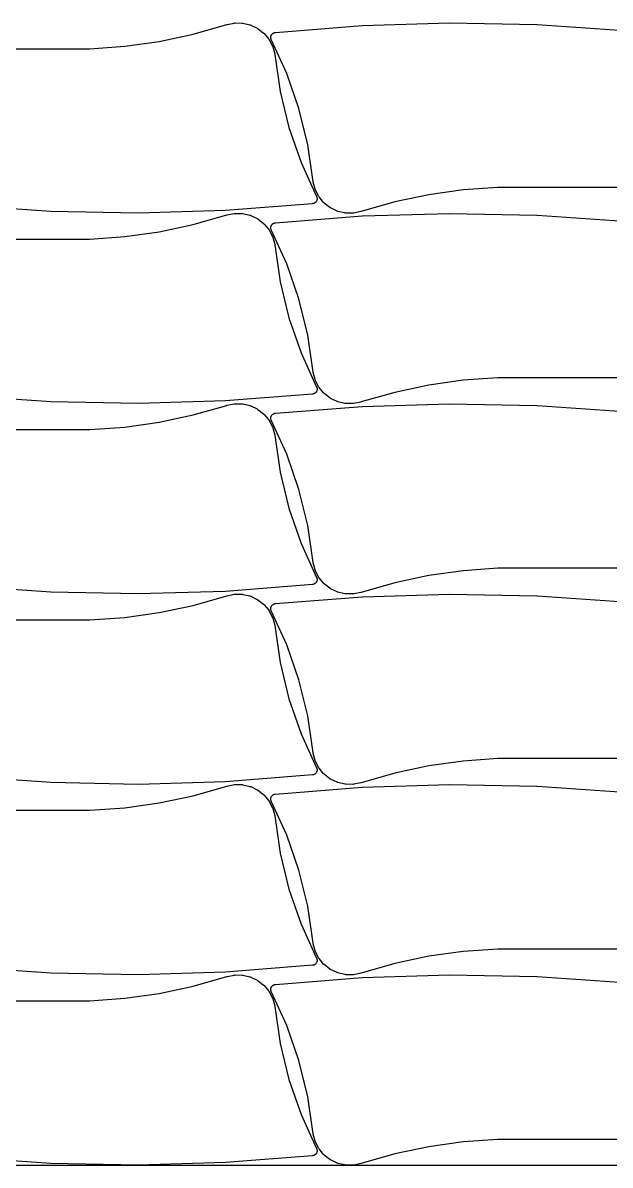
# Model space of a CAD drawing. Header units: metres. Extents: x 0 to 3000, y 0 to 1100.
# Drawn here: x 1537 to 1833, y 0 to 574 of the extents above; entities that cross this region are included whole.
import ezdxf

# ---------------------------------------------------------------- set-up
doc = ezdxf.new("R2010")
doc.units = ezdxf.units.M

msp = doc.modelspace()

# ---------------------------------------------------------------- linework, layer by layer
at = {"color": 7}
msp.add_lwpolyline([(0, 0), (3000, 0), (3000, 1100), (0, 1100), (0, 0)], close=True, dxfattribs=at)
at = {"color": 1}
for points in [[(1501.26, 561.45), (1571.03, 561.45), (1588.51, 562.68), (1605.84, 565.11), (1622.96, 568.74), (1639.88, 573.58), (1639.95, 573.59), (1640.02, 573.61), (1643.57, 574.35), (1643.79, 574.38), (1644, 574.39), (1647.59, 574.34), (1647.8, 574.33), (1648.01, 574.29), (1651.5, 573.48), (1651.71, 573.42), (1651.91, 573.34), (1655.18, 571.78), (1655.37, 571.67), (1655.55, 571.55), (1658.41, 569.32), (1658.57, 569.18), (1658.72, 569.02), (1661.01, 566.26), (1661.13, 566.08), (1661.24, 565.9), (1662.89, 562.71), (1662.97, 562.52), (1663.04, 562.31), (1663.97, 558.81), (1663.97, 558.79), (1663.98, 558.77), (1664, 558.69), (1664.01, 558.62), (1664.01, 558.6), (1664.02, 558.58), (1666.71, 539.96), (1671.12, 521.81), (1677.23, 504.17), (1685.05, 487.05), (1685.08, 486.98), (1685.11, 486.92), (1685.15, 486.8), (1685.22, 486.57), (1685.26, 486.33), (1685.27, 486.21), (1685.29, 485.97), (1685.27, 485.73), (1685.25, 485.61), (1685.21, 485.37), (1685.13, 485.14), (1685.09, 485.03), (1684.99, 484.81), (1684.86, 484.6), (1684.79, 484.5), (1684.63, 484.31), (1684.46, 484.14), (1684.37, 484.06), (1684.18, 483.92), (1683.97, 483.8), (1683.86, 483.74), (1683.64, 483.65), (1683.41, 483.58), (1683.29, 483.55), (1683.24, 483.54), (1683.19, 483.53), (1683.14, 483.52), (1683.09, 483.51), (1683.04, 483.51), (1683, 483.5), (1639.26, 480.05), (1639.16, 480.04), (1595.34, 478.74), (1595.24, 478.74), (1551.4, 479.6), (1551.31, 479.6), (1507.54, 482.61)], [(1846.03, 491.68), (1776.26, 491.68), (1758.78, 490.45), (1741.44, 488.01), (1724.32, 484.38), (1707.41, 479.55), (1707.33, 479.53), (1707.26, 479.51), (1703.71, 478.78), (1703.5, 478.75), (1703.28, 478.74), (1699.7, 478.78), (1699.48, 478.8), (1699.27, 478.84), (1695.78, 479.65), (1695.57, 479.71), (1695.37, 479.79), (1692.1, 481.35), (1691.91, 481.45), (1691.73, 481.58), (1688.87, 483.81), (1688.71, 483.95), (1688.56, 484.11), (1686.28, 486.87), (1686.15, 487.04), (1686.04, 487.23), (1684.4, 490.41), (1684.31, 490.61), (1684.24, 490.81), (1683.31, 494.32), (1683.31, 494.34), (1683.31, 494.35), (1683.29, 494.43), (1683.27, 494.51), (1683.27, 494.53), (1683.27, 494.55), (1680.58, 513.17), (1676.17, 531.31), (1670.05, 548.96), (1662.24, 566.07), (1662.21, 566.14), (1662.18, 566.21), (1662.14, 566.32), (1662.07, 566.56), (1662.03, 566.8), (1662.01, 566.91), (1662, 567.16), (1662.02, 567.4), (1662.03, 567.51), (1662.08, 567.75), (1662.15, 567.98), (1662.2, 568.1), (1662.3, 568.32), (1662.43, 568.53), (1662.5, 568.63), (1662.65, 568.81), (1662.83, 568.98), (1662.92, 569.06), (1663.11, 569.21), (1663.32, 569.33), (1663.42, 569.38), (1663.65, 569.48), (1663.88, 569.55), (1664, 569.58), (1664.05, 569.58), (1664.09, 569.6), (1664.14, 569.6), (1664.19, 569.61), (1664.24, 569.61), (1664.29, 569.62), (1708.02, 573.08), (1708.12, 573.08), (1751.95, 574.39), (1752.05, 574.39), (1795.88, 573.53), (1795.98, 573.53), (1839.75, 570.51)], [(1501.26, 465.7), (1571.03, 465.7), (1588.51, 466.93), (1605.84, 469.36), (1622.96, 473), (1639.88, 477.83), (1639.95, 477.84), (1640.02, 477.86), (1643.57, 478.6), (1643.79, 478.63), (1644, 478.64), (1647.59, 478.59), (1647.8, 478.58), (1648.01, 478.54), (1651.5, 477.73), (1651.71, 477.67), (1651.91, 477.59), (1655.18, 476.03), (1655.37, 475.93), (1655.55, 475.8), (1658.41, 473.57), (1658.57, 473.43), (1658.72, 473.27), (1661.01, 470.51), (1661.13, 470.34), (1661.24, 470.15), (1662.89, 466.97), (1662.97, 466.77), (1663.04, 466.56), (1663.97, 463.06), (1663.97, 463.04), (1663.98, 463.02), (1664, 462.95), (1664.01, 462.87), (1664.01, 462.85), (1664.02, 462.83), (1666.71, 444.21), (1671.12, 426.06), (1677.23, 408.42), (1685.05, 391.31), (1685.08, 391.24), (1685.11, 391.17), (1685.15, 391.05), (1685.22, 390.82), (1685.26, 390.58), (1685.27, 390.46), (1685.29, 390.22), (1685.27, 389.98), (1685.25, 389.86), (1685.21, 389.62), (1685.13, 389.39), (1685.09, 389.28), (1684.99, 389.06), (1684.86, 388.85), (1684.79, 388.75), (1684.63, 388.56), (1684.46, 388.39), (1684.37, 388.32), (1684.18, 388.17), (1683.97, 388.05), (1683.86, 387.99), (1683.64, 387.9), (1683.41, 387.83), (1683.29, 387.8), (1683.24, 387.79), (1683.19, 387.78), (1683.14, 387.78), (1683.09, 387.77), (1683.04, 387.76), (1683, 387.76), (1639.26, 384.3), (1639.16, 384.29), (1595.34, 382.99), (1595.24, 382.99), (1551.4, 383.85), (1551.31, 383.85), (1507.54, 386.87)], [(1846.03, 395.93), (1776.26, 395.93), (1758.78, 394.7), (1741.44, 392.26), (1724.32, 388.63), (1707.41, 383.8), (1707.33, 383.79), (1707.26, 383.77), (1703.71, 383.03), (1703.5, 383), (1703.28, 382.99), (1699.7, 383.04), (1699.48, 383.05), (1699.27, 383.09), (1695.78, 383.9), (1695.57, 383.96), (1695.37, 384.04), (1692.1, 385.6), (1691.91, 385.7), (1691.73, 385.83), (1688.87, 388.06), (1688.71, 388.2), (1688.56, 388.36), (1686.28, 391.12), (1686.15, 391.29), (1686.04, 391.48), (1684.4, 394.66), (1684.31, 394.86), (1684.24, 395.07), (1683.31, 398.57), (1683.31, 398.59), (1683.31, 398.6), (1683.29, 398.68), (1683.27, 398.76), (1683.27, 398.78), (1683.27, 398.8), (1680.58, 417.42), (1676.17, 435.57), (1670.05, 453.21), (1662.24, 470.32), (1662.21, 470.39), (1662.18, 470.46), (1662.14, 470.58), (1662.07, 470.81), (1662.03, 471.05), (1662.01, 471.17), (1662, 471.41), (1662.02, 471.65), (1662.03, 471.77), (1662.08, 472.01), (1662.15, 472.24), (1662.2, 472.35), (1662.3, 472.57), (1662.43, 472.78), (1662.5, 472.88), (1662.65, 473.07), (1662.83, 473.24), (1662.92, 473.31), (1663.11, 473.46), (1663.32, 473.58), (1663.42, 473.64), (1663.65, 473.73), (1663.88, 473.8), (1664, 473.83), (1664.05, 473.84), (1664.09, 473.85), (1664.14, 473.85), (1664.19, 473.86), (1664.24, 473.87), (1664.29, 473.87), (1708.02, 477.33), (1708.12, 477.34), (1751.95, 478.64), (1752.05, 478.64), (1795.88, 477.78), (1795.98, 477.78), (1839.75, 474.76)], [(1501.26, 369.95), (1571.03, 369.95), (1588.51, 371.18), (1605.84, 373.62), (1622.96, 377.25), (1639.88, 382.08), (1639.95, 382.1), (1640.02, 382.12), (1643.57, 382.85), (1643.79, 382.88), (1644, 382.89), (1647.59, 382.85), (1647.8, 382.83), (1648.01, 382.79), (1651.5, 381.98), (1651.71, 381.92), (1651.91, 381.84), (1655.18, 380.28), (1655.37, 380.18), (1655.55, 380.05), (1658.41, 377.82), (1658.57, 377.68), (1658.72, 377.52), (1661.01, 374.76), (1661.13, 374.59), (1661.24, 374.4), (1662.89, 371.22), (1662.97, 371.02), (1663.04, 370.81), (1663.97, 367.31), (1663.97, 367.29), (1663.98, 367.28), (1664, 367.2), (1664.01, 367.12), (1664.01, 367.1), (1664.02, 367.08), (1666.71, 348.46), (1671.12, 330.32), (1677.23, 312.67), (1685.05, 295.56), (1685.08, 295.49), (1685.11, 295.42), (1685.15, 295.31), (1685.22, 295.07), (1685.26, 294.83), (1685.27, 294.72), (1685.29, 294.47), (1685.27, 294.23), (1685.25, 294.12), (1685.21, 293.88), (1685.13, 293.65), (1685.09, 293.53), (1684.99, 293.31), (1684.86, 293.1), (1684.79, 293), (1684.63, 292.82), (1684.46, 292.65), (1684.37, 292.57), (1684.18, 292.42), (1683.97, 292.3), (1683.86, 292.25), (1683.64, 292.15), (1683.41, 292.08), (1683.29, 292.05), (1683.24, 292.05), (1683.19, 292.03), (1683.14, 292.03), (1683.09, 292.02), (1683.04, 292.02), (1683, 292.01), (1639.26, 288.55), (1639.16, 288.55), (1595.34, 287.24), (1595.24, 287.24), (1551.4, 288.1), (1551.31, 288.1), (1507.54, 291.12)], [(1846.03, 300.18), (1776.26, 300.18), (1758.78, 298.95), (1741.44, 296.52), (1724.32, 292.89), (1707.41, 288.05), (1707.33, 288.04), (1707.26, 288.02), (1703.71, 287.28), (1703.5, 287.25), (1703.28, 287.24), (1699.7, 287.29), (1699.48, 287.3), (1699.27, 287.34), (1695.78, 288.15), (1695.57, 288.21), (1695.37, 288.29), (1692.1, 289.85), (1691.91, 289.96), (1691.73, 290.08), (1688.87, 292.31), (1688.71, 292.45), (1688.56, 292.61), (1686.28, 295.37), (1686.15, 295.55), (1686.04, 295.73), (1684.4, 298.92), (1684.31, 299.11), (1684.24, 299.32), (1683.31, 302.82), (1683.31, 302.84), (1683.31, 302.86), (1683.29, 302.94), (1683.27, 303.01), (1683.27, 303.03), (1683.27, 303.05), (1680.58, 321.67), (1676.17, 339.82), (1670.05, 357.46), (1662.24, 374.58), (1662.21, 374.65), (1662.18, 374.71), (1662.14, 374.83), (1662.07, 375.06), (1662.03, 375.3), (1662.01, 375.42), (1662, 375.66), (1662.02, 375.9), (1662.03, 376.02), (1662.08, 376.26), (1662.15, 376.49), (1662.2, 376.6), (1662.3, 376.82), (1662.43, 377.03), (1662.5, 377.13), (1662.65, 377.32), (1662.83, 377.49), (1662.92, 377.57), (1663.11, 377.71), (1663.32, 377.83), (1663.42, 377.89), (1663.65, 377.98), (1663.88, 378.05), (1664, 378.08), (1664.05, 378.09), (1664.09, 378.1), (1664.14, 378.11), (1664.19, 378.11), (1664.24, 378.12), (1664.29, 378.12), (1708.02, 381.58), (1708.12, 381.59), (1751.95, 382.89), (1752.05, 382.89), (1795.88, 382.03), (1795.98, 382.03), (1839.75, 379.01)], [(1501.26, 274.2), (1571.03, 274.2), (1588.51, 275.43), (1605.84, 277.87), (1622.96, 281.5), (1639.88, 286.33), (1639.95, 286.35), (1640.02, 286.37), (1643.57, 287.1), (1643.79, 287.13), (1644, 287.14), (1647.59, 287.1), (1647.8, 287.08), (1648.01, 287.05), (1651.5, 286.24), (1651.71, 286.18), (1651.91, 286.09), (1655.18, 284.53), (1655.37, 284.43), (1655.55, 284.31), (1658.41, 282.08), (1658.57, 281.93), (1658.72, 281.77), (1661.01, 279.01), (1661.13, 278.84), (1661.24, 278.66), (1662.89, 275.47), (1662.97, 275.27), (1663.04, 275.07), (1663.97, 271.56), (1663.97, 271.55), (1663.98, 271.53), (1664, 271.45), (1664.01, 271.37), (1664.01, 271.35), (1664.02, 271.34), (1666.71, 252.72), (1671.12, 234.57), (1677.23, 216.92), (1685.05, 199.81), (1685.08, 199.74), (1685.11, 199.67), (1685.15, 199.56), (1685.22, 199.33), (1685.26, 199.09), (1685.27, 198.97), (1685.29, 198.73), (1685.27, 198.49), (1685.25, 198.37), (1685.21, 198.13), (1685.13, 197.9), (1685.09, 197.78), (1684.99, 197.56), (1684.86, 197.36), (1684.79, 197.26), (1684.63, 197.07), (1684.46, 196.9), (1684.37, 196.82), (1684.18, 196.67), (1683.97, 196.55), (1683.86, 196.5), (1683.64, 196.4), (1683.41, 196.33), (1683.29, 196.31), (1683.24, 196.3), (1683.19, 196.29), (1683.14, 196.28), (1683.09, 196.27), (1683.04, 196.27), (1683, 196.26), (1639.26, 192.8), (1639.16, 192.8), (1595.34, 191.5), (1595.24, 191.5), (1551.4, 192.35), (1551.31, 192.36), (1507.54, 195.37)], [(1846.03, 204.44), (1776.26, 204.44), (1758.78, 203.21), (1741.44, 200.77), (1724.32, 197.14), (1707.41, 192.31), (1707.33, 192.29), (1707.26, 192.27), (1703.71, 191.54), (1703.5, 191.5), (1703.28, 191.5), (1699.7, 191.54), (1699.48, 191.56), (1699.27, 191.59), (1695.78, 192.4), (1695.57, 192.46), (1695.37, 192.55), (1692.1, 194.1), (1691.91, 194.21), (1691.73, 194.33), (1688.87, 196.56), (1688.71, 196.71), (1688.56, 196.86), (1686.28, 199.62), (1686.15, 199.8), (1686.04, 199.98), (1684.4, 203.17), (1684.31, 203.37), (1684.24, 203.57), (1683.31, 207.07), (1683.31, 207.09), (1683.31, 207.11), (1683.29, 207.19), (1683.27, 207.27), (1683.27, 207.28), (1683.27, 207.3), (1680.58, 225.92), (1676.17, 244.07), (1670.05, 261.72), (1662.24, 278.83), (1662.21, 278.9), (1662.18, 278.97), (1662.14, 279.08), (1662.07, 279.31), (1662.03, 279.55), (1662.01, 279.67), (1662, 279.91), (1662.02, 280.15), (1662.03, 280.27), (1662.08, 280.51), (1662.15, 280.74), (1662.2, 280.85), (1662.3, 281.08), (1662.43, 281.28), (1662.5, 281.38), (1662.65, 281.57), (1662.83, 281.74), (1662.92, 281.82), (1663.11, 281.96), (1663.32, 282.09), (1663.42, 282.14), (1663.65, 282.24), (1663.88, 282.31), (1664, 282.33), (1664.05, 282.34), (1664.09, 282.35), (1664.14, 282.36), (1664.19, 282.37), (1664.24, 282.37), (1664.29, 282.38), (1708.02, 285.84), (1708.12, 285.84), (1751.95, 287.14), (1752.05, 287.14), (1795.88, 286.29), (1795.98, 286.28), (1839.75, 283.27)], [(1501.26, 178.45), (1571.03, 178.45), (1588.51, 179.69), (1605.84, 182.12), (1622.96, 185.75), (1639.88, 190.58), (1639.95, 190.6), (1640.02, 190.62), (1643.57, 191.35), (1643.79, 191.39), (1644, 191.4), (1647.59, 191.35), (1647.8, 191.34), (1648.01, 191.3), (1651.5, 190.49), (1651.71, 190.43), (1651.91, 190.35), (1655.18, 188.79), (1655.37, 188.68), (1655.55, 188.56), (1658.41, 186.33), (1658.57, 186.19), (1658.72, 186.03), (1661.01, 183.27), (1661.13, 183.09), (1661.24, 182.91), (1662.89, 179.72), (1662.97, 179.53), (1663.04, 179.32), (1663.97, 175.82), (1663.97, 175.8), (1663.98, 175.78), (1664, 175.7), (1664.01, 175.62), (1664.01, 175.61), (1664.02, 175.59), (1666.71, 156.97), (1671.12, 138.82), (1677.23, 121.17), (1685.05, 104.06), (1685.08, 103.99), (1685.11, 103.92), (1685.15, 103.81), (1685.22, 103.58), (1685.26, 103.34), (1685.27, 103.22), (1685.29, 102.98), (1685.27, 102.74), (1685.25, 102.62), (1685.21, 102.38), (1685.13, 102.15), (1685.09, 102.04), (1684.99, 101.82), (1684.86, 101.61), (1684.79, 101.51), (1684.63, 101.32), (1684.46, 101.15), (1684.37, 101.07), (1684.18, 100.93), (1683.97, 100.8), (1683.86, 100.75), (1683.64, 100.65), (1683.41, 100.59), (1683.29, 100.56), (1683.24, 100.55), (1683.19, 100.54), (1683.14, 100.53), (1683.09, 100.52), (1683.04, 100.52), (1683, 100.51), (1639.26, 97.05), (1639.16, 97.05), (1595.34, 95.75), (1595.24, 95.75), (1551.4, 96.6), (1551.31, 96.61), (1507.54, 99.62)], [(1846.03, 108.69), (1776.26, 108.69), (1758.78, 107.46), (1741.44, 105.02), (1724.32, 101.39), (1707.41, 96.56), (1707.33, 96.54), (1707.26, 96.52), (1703.71, 95.79), (1703.5, 95.76), (1703.28, 95.75), (1699.7, 95.79), (1699.48, 95.81), (1699.27, 95.84), (1695.78, 96.65), (1695.57, 96.72), (1695.37, 96.8), (1692.1, 98.36), (1691.91, 98.46), (1691.73, 98.59), (1688.87, 100.82), (1688.71, 100.96), (1688.56, 101.12), (1686.28, 103.88), (1686.15, 104.05), (1686.04, 104.24), (1684.4, 107.42), (1684.31, 107.62), (1684.24, 107.82), (1683.31, 111.33), (1683.31, 111.34), (1683.31, 111.36), (1683.29, 111.44), (1683.27, 111.52), (1683.27, 111.54), (1683.27, 111.55), (1680.58, 130.17), (1676.17, 148.32), (1670.05, 165.97), (1662.24, 183.08), (1662.21, 183.15), (1662.18, 183.22), (1662.14, 183.33), (1662.07, 183.57), (1662.03, 183.8), (1662.01, 183.92), (1662, 184.16), (1662.02, 184.4), (1662.03, 184.52), (1662.08, 184.76), (1662.15, 184.99), (1662.2, 185.11), (1662.3, 185.33), (1662.43, 185.54), (1662.5, 185.63), (1662.65, 185.82), (1662.83, 185.99), (1662.92, 186.07), (1663.11, 186.22), (1663.32, 186.34), (1663.42, 186.39), (1663.65, 186.49), (1663.88, 186.56), (1664, 186.58), (1664.05, 186.59), (1664.09, 186.6), (1664.14, 186.61), (1664.19, 186.62), (1664.24, 186.62), (1664.29, 186.63), (1708.02, 190.09), (1708.12, 190.09), (1751.95, 191.4), (1752.05, 191.4), (1795.88, 190.54), (1795.98, 190.53), (1839.75, 187.52)], [(1501.26, 82.71), (1571.03, 82.71), (1588.51, 83.94), (1605.84, 86.37), (1622.96, 90), (1639.88, 94.84), (1639.95, 94.85), (1640.02, 94.87), (1643.57, 95.61), (1643.79, 95.64), (1644, 95.65), (1647.59, 95.6), (1647.8, 95.59), (1648.01, 95.55), (1651.5, 94.74), (1651.71, 94.68), (1651.91, 94.6), (1655.18, 93.04), (1655.37, 92.93), (1655.55, 92.81), (1658.41, 90.58), (1658.57, 90.44), (1658.72, 90.28), (1661.01, 87.52), (1661.13, 87.35), (1661.24, 87.16), (1662.89, 83.98), (1662.97, 83.78), (1663.04, 83.57), (1663.97, 80.07), (1663.97, 80.05), (1663.98, 80.03), (1664, 79.96), (1664.01, 79.88), (1664.01, 79.86), (1664.02, 79.84), (1666.71, 61.22), (1671.12, 43.07), (1677.23, 25.43), (1685.05, 8.32), (1685.08, 8.25), (1685.11, 8.18), (1685.15, 8.06), (1685.22, 7.83), (1685.26, 7.59), (1685.27, 7.47), (1685.29, 7.23), (1685.27, 6.99), (1685.25, 6.87), (1685.21, 6.63), (1685.13, 6.4), (1685.09, 6.29), (1684.99, 6.07), (1684.86, 5.86), (1684.79, 5.76), (1684.63, 5.57), (1684.46, 5.4), (1684.37, 5.32), (1684.18, 5.18), (1683.97, 5.06), (1683.86, 5), (1683.64, 4.91), (1683.41, 4.84), (1683.29, 4.81), (1683.24, 4.8), (1683.19, 4.79), (1683.14, 4.78), (1683.09, 4.78), (1683.04, 4.77), (1683, 4.77), (1639.26, 1.31), (1639.16, 1.3), (1595.34, 0), (1595.24, 0), (1551.4, 0.86), (1551.31, 0.86), (1507.54, 3.88)], [(1846.03, 12.94), (1776.26, 12.94), (1758.78, 11.71), (1741.44, 9.27), (1724.32, 5.64), (1707.41, 0.81), (1707.33, 0.79), (1707.26, 0.78), (1703.71, 0.04), (1703.5, 0.01), (1703.28, 0), (1699.7, 0.05), (1699.48, 0.06), (1699.27, 0.1), (1695.78, 0.91), (1695.57, 0.97), (1695.37, 1.05), (1692.1, 2.61), (1691.91, 2.71), (1691.73, 2.84), (1688.87, 5.07), (1688.71, 5.21), (1688.56, 5.37), (1686.28, 8.13), (1686.15, 8.3), (1686.04, 8.49), (1684.4, 11.67), (1684.31, 11.87), (1684.24, 12.08), (1683.31, 15.58), (1683.31, 15.6), (1683.31, 15.61), (1683.29, 15.69), (1683.27, 15.77), (1683.27, 15.79), (1683.27, 15.81), (1680.58, 34.43), (1676.17, 52.57), (1670.05, 70.22), (1662.24, 87.33), (1662.21, 87.4), (1662.18, 87.47), (1662.14, 87.58), (1662.07, 87.82), (1662.03, 88.06), (1662.01, 88.18), (1662, 88.42), (1662.02, 88.66), (1662.03, 88.78), (1662.08, 89.01), (1662.15, 89.25), (1662.2, 89.36), (1662.3, 89.58), (1662.43, 89.79), (1662.5, 89.89), (1662.65, 90.08), (1662.83, 90.25), (1662.92, 90.32), (1663.11, 90.47), (1663.32, 90.59), (1663.42, 90.64), (1663.65, 90.74), (1663.88, 90.81), (1664, 90.84), (1664.05, 90.85), (1664.09, 90.86), (1664.14, 90.86), (1664.19, 90.87), (1664.24, 90.88), (1664.29, 90.88), (1708.02, 94.34), (1708.12, 94.35), (1751.95, 95.65), (1752.05, 95.65), (1795.88, 94.79), (1795.98, 94.79), (1839.75, 91.77)]]:
    msp.add_lwpolyline(points, dxfattribs=at)

doc.saveas('drawing.dxf')
